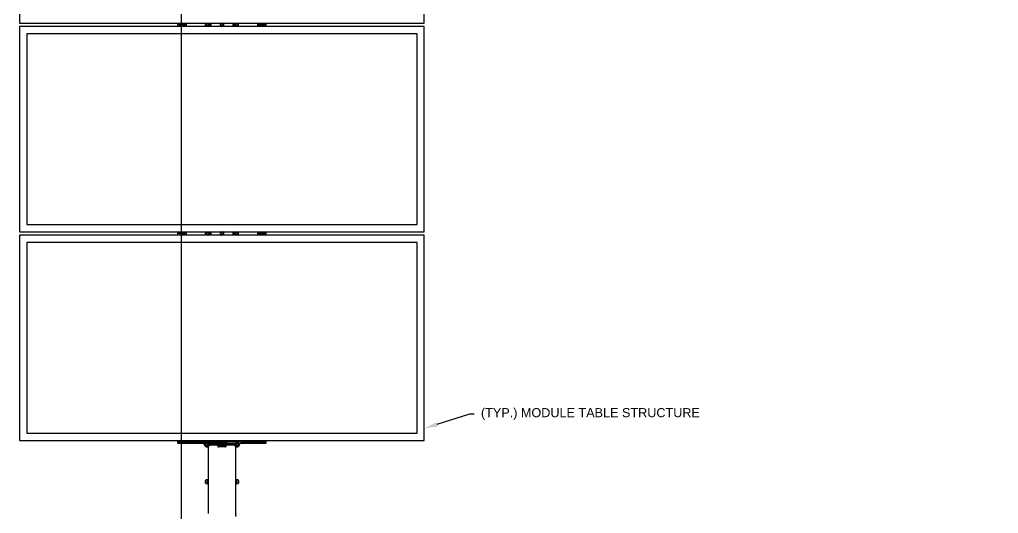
# Model space of a CAD drawing. Header units: feet. Extents: x -21 to 5170, y -254 to 1413.
# Drawn here: x 451.4 to 668, y 102.3 to 211.5 of the extents above; entities that cross this region are included whole.
import ezdxf
from ezdxf import colors
from ezdxf.entities.mleader import LeaderData, LeaderLine
from ezdxf.math import Vec2, Vec3

# ---------------------------------------------------------------- set-up
doc = ezdxf.new("R2010")
doc.units = ezdxf.units.FT
doc.header["$MEASUREMENT"] = 0
doc.layers.add('E-ARRY-TABL', color=9, linetype='Continuous')
doc.layers.add('G-ANNO-TEXT', color=1, linetype='Continuous')
doc.layers.add('G-NPLT', color=67, linetype='Continuous', plot=False)
doc.styles.add('NEI-A', font='arial.ttf')

msp = doc.modelspace()

# ---------------------------------------------------------------- linework, layer by layer
at = {"layer": 'E-ARRY-TABL'}
for p, q in [((451.43656, 256.09849), (451.43656, 210.6877)), ((540.97639, 210.6877), (540.97639, 256.09849)), ((451.43656, 210.6877), (540.97639, 210.6877)), ((486.47886, 210.60807), (487.06491, 210.6877)), ((492.66805, 210.67973), (492.67681, 210.6877)), ((493.04274, 210.6877), (493.17131, 210.61309)), ((493.18062, 210.6877), (493.20658, 210.67386)), ((499.07921, 210.68193), (499.08559, 210.6877)), ((505.34805, 210.6877), (505.93409, 210.60807)), ((540.97639, 209.95527), (451.43656, 209.95527)), ((451.43656, 209.95527), (451.43656, 164.54448)), ((453.03876, 208.35307), (453.03876, 166.14667)), ((539.37419, 208.35307), (453.03876, 208.35307)), ((487.06564, 209.95527), (486.47886, 210.03489)), ((493.33612, 209.96324), (493.32736, 209.95527)), ((499.23234, 209.95527), (499.20405, 209.97047)), ((499.36827, 209.95527), (499.23972, 210.03101)), ((499.74253, 209.96104), (499.73614, 209.95527)), ((505.93409, 210.03489), (505.34731, 209.95527)), ((539.37419, 166.14667), (539.37419, 208.35307)), ((540.97639, 164.54448), (540.97639, 209.95527)), ((453.03876, 166.14667), (539.37419, 166.14667)), ((451.43656, 164.54448), (540.97639, 164.54448)), ((451.43656, 163.81204), (451.43656, 118.40125)), ((540.97639, 163.81204), (451.43656, 163.81204)), ((486.47886, 164.46485), (487.06491, 164.54448)), ((487.06564, 163.81204), (486.47886, 163.89167)), ((492.66805, 164.5365), (492.67681, 164.54448)), ((493.04274, 164.54448), (493.17131, 164.46986)), ((493.18062, 164.54448), (493.20658, 164.53064)), ((493.33612, 163.82002), (493.32736, 163.81204)), ((499.07921, 164.5387), (499.08559, 164.54448)), ((499.23234, 163.81204), (499.20405, 163.82724)), ((499.37038, 163.8108), (499.23972, 163.88778)), ((499.74253, 163.81782), (499.73614, 163.81204)), ((505.93409, 163.89167), (505.34731, 163.81204)), ((505.34805, 164.54448), (505.93409, 164.46485)), ((540.97639, 118.40125), (540.97639, 163.81204)), ((453.03876, 162.20985), (453.03876, 120.00345)), ((539.37419, 162.20985), (453.03876, 162.20985)), ((539.37419, 120.00345), (539.37419, 162.20985)), ((453.03876, 120.00345), (539.37419, 120.00345)), ((451.43656, 118.40125), (540.97639, 118.40125)), ((486.47886, 117.78326), (486.47886, 118.40125)), ((486.47886, 118.19526), (493.86083, 118.19526)), ((486.47886, 118.1037), (495.29484, 118.1037)), ((486.47886, 117.82904), (492.03003, 117.82904)), ((492.03003, 117.78326), (486.47886, 117.78326)), ((486.90809, 117.82904), (486.90809, 118.1037)), ((487.19406, 118.1037), (487.19406, 117.82904)), ((487.56059, 117.82904), (487.56059, 118.1037)), ((487.70358, 118.1037), (487.70358, 117.78326)), ((489.93018, 118.40125), (495.6018, 118.10402)), ((492.03003, 117.82904), (492.03003, 117.78326)), ((492.3502, 117.52177), (492.30446, 117.51989)), ((493.16231, 118.40125), (493.16231, 118.23187)), ((493.16231, 117.06762), (493.16231, 102.27584)), ((493.30447, 117.27486), (493.34356, 117.25103)), ((493.32954, 117.84049), (495.16587, 117.84049)), ((493.32954, 117.6975), (493.32954, 117.84049)), ((493.32954, 117.31033), (493.32954, 117.38837)), ((493.32954, 117.31033), (493.36505, 117.28143)), ((493.46148, 117.74178), (493.46148, 117.41553)), ((493.55169, 117.42849), (498.86127, 117.42849)), ((498.83488, 117.38272), (493.57807, 117.38272)), ((493.59684, 117.70315), (498.81612, 117.70315)), ((495.16587, 117.84049), (495.29003, 117.82466)), ((495.16587, 117.84049), (495.16587, 117.7037)), ((497.12309, 117.82332), (495.28986, 117.82332)), ((495.29094, 117.24538), (495.29094, 117.1195)), ((497.12202, 117.24538), (495.29094, 117.24538)), ((495.29094, 117.1195), (497.12202, 117.1195)), ((495.41488, 117.70315), (495.41488, 117.42849)), ((496.98469, 116.98217), (495.42827, 116.98217)), ((495.60779, 118.1037), (496.80517, 118.1037)), ((496.81115, 118.10402), (502.48277, 118.40125)), ((496.99807, 117.70315), (496.99807, 117.42849)), ((505.93409, 118.1037), (497.11811, 118.1037)), ((497.12202, 117.1195), (497.12202, 117.24538)), ((497.12292, 117.82466), (497.24709, 117.84049)), ((497.24709, 117.84049), (499.08341, 117.84049)), ((497.24709, 117.7037), (497.24709, 117.84049)), ((498.55212, 118.19526), (505.93409, 118.19526)), ((498.95148, 117.41553), (498.95148, 117.74178)), ((499.08341, 117.31033), (499.04791, 117.28143)), ((499.10848, 117.27486), (499.0694, 117.25103)), ((499.08341, 117.84049), (499.08341, 117.6975)), ((499.08341, 117.38837), (499.08341, 117.31033)), ((499.20706, 117.35536), (499.20794, 117.39741)), ((499.2301, 117.34141), (499.20706, 117.35536)), ((499.21462, 117.71765), (499.21519, 117.74458)), ((499.21519, 117.74458), (499.25065, 117.76408)), ((499.25065, 118.23187), (499.25065, 118.40125)), ((499.25065, 102.27584), (499.25065, 117.06762)), ((499.54008, 117.15371), (499.50409, 117.1755)), ((499.5131, 117.90839), (499.55632, 117.93215)), ((499.5833, 117.17748), (499.54008, 117.15371)), ((499.55632, 117.93215), (499.5923, 117.91037)), ((499.88121, 117.34129), (499.84435, 117.32102)), ((499.86629, 117.74446), (499.88933, 117.73051)), ((499.88177, 117.36822), (499.88121, 117.34129)), ((499.88933, 117.73051), (499.88846, 117.68846)), ((500.06275, 117.52177), (500.10849, 117.51989)), ((500.38292, 117.82904), (505.93409, 117.82904)), ((500.38292, 117.82904), (500.38292, 117.78326)), ((505.93409, 117.78326), (500.38292, 117.78326)), ((504.70938, 118.1037), (504.70938, 117.78326)), ((504.85236, 118.1037), (504.85236, 117.82904)), ((505.2189, 117.82904), (505.2189, 118.1037)), ((505.50486, 118.1037), (505.50486, 117.82904)), ((505.93409, 118.40125), (505.93409, 117.78326)), ((492.61001, 109.49945), (492.49968, 109.49945)), ((492.49968, 109.49945), (492.49968, 109.06458)), ((492.49968, 109.06458), (492.61001, 109.06458)), ((492.61001, 109.66267), (492.61001, 108.90137)), ((492.97333, 109.68083), (492.62817, 109.68083)), ((492.62817, 109.68083), (492.62817, 108.8832)), ((492.62817, 108.8832), (492.97333, 108.8832)), ((493.14029, 109.74654), (492.97333, 109.68083)), ((492.97333, 109.68083), (492.97333, 108.8832)), ((492.97333, 108.8832), (493.14029, 108.81749)), ((493.14029, 109.74654), (493.14029, 108.81749)), ((499.43962, 109.68083), (499.27267, 109.74654)), ((499.27267, 108.81749), (499.27267, 109.74654)), ((499.27267, 108.81749), (499.43962, 108.8832)), ((499.78478, 109.68083), (499.43962, 109.68083)), ((499.43962, 108.8832), (499.43962, 109.68083)), ((499.43962, 108.8832), (499.78478, 108.8832)), ((499.78478, 108.8832), (499.78478, 109.68083)), ((499.80295, 108.90137), (499.80295, 109.66267)), ((499.91327, 109.49945), (499.80295, 109.49945)), ((499.80295, 109.06458), (499.91327, 109.06458)), ((499.91327, 109.06458), (499.91327, 109.49945))]:
    msp.add_line(p, q, dxfattribs=at)
for points in [[(486.90809, 117.82904), (486.90864, 117.82011), (486.91027, 117.81152), (486.91291, 117.80361), (486.91647, 117.79667), (486.9208, 117.79098), (486.92575, 117.78675), (486.93111, 117.78414), (486.93669, 117.78326)], [(487.19406, 117.82904), (487.19351, 117.82011), (487.19188, 117.81152), (487.18924, 117.80361), (487.18568, 117.79667), (487.18135, 117.79098), (487.17641, 117.78675), (487.17104, 117.78414), (487.16546, 117.78326)], [(487.56059, 117.82904), (487.56004, 117.82011), (487.55842, 117.81152), (487.55577, 117.80361), (487.55222, 117.79667), (487.54788, 117.79098), (487.54294, 117.78675), (487.53758, 117.78414), (487.532, 117.78326)], [(493.46148, 117.41553), (493.46397, 117.40596), (493.46758, 117.39684), (493.47214, 117.38859), (493.47743, 117.3816), (493.48322, 117.3762), (493.48922, 117.37263), (493.49515, 117.37108), (493.50075, 117.37161)], [(493.55169, 117.42849), (493.55219, 117.41956), (493.5537, 117.41097), (493.55613, 117.40306), (493.55941, 117.39612), (493.56341, 117.39043), (493.56798, 117.3862), (493.57293, 117.38359), (493.57807, 117.38272)], [(495.41488, 117.42849), (495.41539, 117.41956), (495.41689, 117.41097), (495.41933, 117.40306), (495.42261, 117.39612), (495.42661, 117.39043), (495.43117, 117.3862), (495.43612, 117.38359), (495.44127, 117.38272)], [(496.99807, 117.42849), (496.99757, 117.41956), (496.99606, 117.41097), (496.99363, 117.40306), (496.99034, 117.39612), (496.98635, 117.39043), (496.98178, 117.3862), (496.97683, 117.38359), (496.97169, 117.38272)], [(498.86127, 117.42849), (498.86076, 117.41956), (498.85926, 117.41097), (498.85682, 117.40306), (498.85354, 117.39612), (498.84954, 117.39043), (498.84498, 117.3862), (498.84003, 117.38359), (498.83488, 117.38272)], [(498.95148, 117.41553), (498.94898, 117.40596), (498.94537, 117.39684), (498.94081, 117.38859), (498.93552, 117.3816), (498.92974, 117.3762), (498.92374, 117.37263), (498.9178, 117.37108), (498.9122, 117.37161)], [(504.85236, 117.82904), (504.85291, 117.82011), (504.85454, 117.81152), (504.85718, 117.80361), (504.86074, 117.79667), (504.86507, 117.79098), (504.87001, 117.78675), (504.87538, 117.78414), (504.88096, 117.78326)], [(505.2189, 117.82904), (505.21944, 117.82011), (505.22107, 117.81152), (505.22371, 117.80361), (505.22727, 117.79667), (505.2316, 117.79098), (505.23655, 117.78675), (505.24191, 117.78414), (505.24749, 117.78326)], [(505.50486, 117.82904), (505.50431, 117.82011), (505.50268, 117.81152), (505.50004, 117.80361), (505.49649, 117.79667), (505.49215, 117.79098), (505.48721, 117.78675), (505.48184, 117.78414), (505.47627, 117.78326)]]:
    msp.add_lwpolyline(points, dxfattribs=at)
for centre, radius in [((493.00209, 210.32148), 0.33715), ((493.00209, 210.32148), 0.24051), ((493.00209, 210.32148), 0.22889), ((499.41087, 210.32148), 0.33715), ((499.41087, 210.32148), 0.24051), ((499.41087, 210.32148), 0.22889), ((493.00209, 164.17826), 0.33715), ((493.00209, 164.17826), 0.24051), ((493.00209, 164.17826), 0.22889), ((499.41087, 164.17826), 0.33715), ((499.41087, 164.17826), 0.24051), ((499.41087, 164.17826), 0.22889), ((492.86476, 117.54293), 0.48981), ((492.86476, 117.54293), 0.36622), ((492.86476, 117.54293), 0.22889), ((499.5482, 117.54293), 0.48981), ((499.5482, 117.54293), 0.36622), ((499.5482, 117.54293), 0.22889)]:
    msp.add_circle(centre, radius, dxfattribs=at)
for centre, radius, start, end in [((493.00209, 210.32148), 0.48981, 132.9975613, 228.3883683), ((493.00209, 210.32148), 0.40742, 115.9892336, 244.0107664), ((493.00209, 210.32148), 0.40742, 295.9892336, 59.8725613), ((493.00209, 210.32148), 0.48981, 312.9975613, 48.3883881), ((499.41087, 210.32148), 0.48981, 132.6184959, 228.3883683), ((499.41087, 210.32148), 0.40742, 115.9892336, 239.4934959), ((499.41087, 210.32148), 0.40742, 295.9892336, 64.0107664), ((499.41087, 210.32148), 0.48981, 312.6184959, 48.3883881), ((493.00209, 164.17826), 0.48981, 132.9975613, 228.3883683), ((493.00209, 164.17826), 0.40742, 115.9892336, 244.0107664), ((493.00209, 164.17826), 0.40742, 295.9892336, 59.8725613), ((493.00209, 164.17826), 0.48981, 312.9975613, 48.3883881), ((499.41087, 164.17826), 0.48981, 132.6184959, 228.3883683), ((499.41087, 164.17826), 0.40742, 115.9892336, 239.4934959), ((499.41087, 164.17826), 0.40742, 295.9892336, 64.0107664), ((499.41087, 164.17826), 0.48981, 312.6184959, 48.3883881), ((492.03003, 117.5086), 0.32044, 2.3552844, 90), ((492.03003, 117.5086), 0.27466, 2.3552844, 90), ((492.86476, 117.54293), 0.56077, 182.3552844, 328.6309862), ((492.86476, 117.54293), 0.51499, 182.3552844, 328.6309862), ((492.86476, 117.54293), 0.40742, 127.1519395, 176.1897251), ((492.86476, 117.54293), 0.40742, 187.6164292, 234.814168), ((492.86476, 117.54293), 0.40742, 65.3568824, 115.655907), ((492.86476, 117.54293), 0.40742, 245.7900849, 295.2743727), ((492.86476, 117.54293), 0.40742, 7.7350284, 54.7859231), ((492.86476, 117.54293), 0.40742, 306.7516669, 357.1400168), ((493.57807, 117.10805), 0.32044, 140.8584072, 148.6309862), ((493.57807, 117.10805), 0.27466, 140.8584072, 148.6309862), ((493.55169, 117.10805), 0.32044, 90, 106.3508721), ((493.57807, 117.10805), 0.27466, 90, 106.3508721), ((495.15361, 117.84049), 0.13733, 270, 352.8192442), ((495.15361, 117.24538), 0.13733, 0, 90), ((495.60779, 117.78326), 0.32044, 90, 172.8192442), ((495.42827, 117.1195), 0.13733, 180, 270), ((496.80517, 117.78326), 0.32044, 7.1807558, 90), ((496.98469, 117.1195), 0.13733, 270, 0), ((497.25935, 117.24538), 0.13733, 90, 180), ((497.25935, 117.84049), 0.13733, 187.1807558, 270), ((498.83488, 117.10805), 0.27466, 73.6491279, 90), ((498.86127, 117.10805), 0.32044, 73.6491279, 90), ((498.83488, 117.10805), 0.27466, 31.3690138, 39.1415928), ((499.5482, 117.54293), 0.56077, 211.3690138, 357.6447156), ((498.83488, 117.10805), 0.32044, 31.3690138, 39.1415928), ((499.5482, 117.54293), 0.51499, 211.3690138, 357.6447156), ((499.5482, 117.54293), 0.40742, 125.7599509, 175.7674923), ((499.5482, 117.54293), 0.40742, 187.2707127, 236.5342183), ((499.5482, 117.54293), 0.40742, 67.9109617, 114.9737153), ((499.5482, 117.54293), 0.40742, 247.037025, 295.183735), ((499.5482, 117.54293), 0.40742, 6.8590646, 57.2284647), ((499.5482, 117.54293), 0.40742, 306.8738017, 355.3985356), ((500.38292, 117.5086), 0.32044, 90, 177.6447156), ((500.38292, 117.5086), 0.27466, 90, 177.6447156), ((492.62817, 109.66267), 0.01817, 90, 180), ((492.62817, 108.90137), 0.01817, 180, 270), ((493.14619, 109.73154), 0.01612, 0, 111.4825928), ((493.14619, 108.83249), 0.01612, 248.5174072, 0), ((499.26677, 109.73154), 0.01612, 68.5174072, 180), ((499.26677, 108.83249), 0.01612, 180, 291.4825928), ((499.78478, 109.66267), 0.01817, 360, 90), ((499.78478, 108.90137), 0.01817, 270, 360)]:
    msp.add_arc(centre, radius, start, end, dxfattribs=at)
for centre, start_param, end_param in [((493.59684, 117.84049), 3.943604022, 4.71238898), ((498.81612, 117.84049), 4.71238898, 5.481173938)]:
    msp.add_ellipse(centre, major_axis=(0.19469, 0), ratio=0.705389765, start_param=start_param, end_param=end_param, dxfattribs=at)
for points, knots in [([(486.47886, 210.6877), (486.47886, 210.67923), (486.47886, 210.63755), (486.47886, 210.62114), (486.47886, 210.60807)], [0, 0, 0, 0, 0.203251759, 1, 1, 1, 1]), ([(486.47886, 210.60807), (486.47886, 210.59314), (486.47886, 210.56497), (486.47886, 210.53299), (486.47886, 210.50676), (486.47886, 210.46331), (486.47886, 210.4244), (486.47886, 210.40206), (486.47886, 210.39972)], [0, 0, 0, 0, 0.336781761, 0.635414469, 0.762435252, 0.874639399, 0.986817621, 1, 1, 1, 1]), ([(488.31681, 210.49702), (488.01073, 210.47664), (487.39861, 210.4359), (486.78543, 210.41177), (486.47886, 210.39972)], [0, 0, 0, 0, 0.500050032, 1, 1, 1, 1]), ([(486.47886, 210.29168), (486.47886, 210.29491), (486.47886, 210.29946), (486.47886, 210.30668), (486.47886, 210.31115), (486.47886, 210.31477), (486.47886, 210.31622), (486.47886, 210.31912), (486.47886, 210.32388), (486.47886, 210.33053), (486.47886, 210.3391), (486.47886, 210.35267), (486.47886, 210.37319), (486.47886, 210.39001), (486.47886, 210.39972)], [0, 0, 0, 0, 0.088792677, 0.125266565, 0.198196576, 0.211434953, 0.224673296, 0.237911626, 0.290864967, 0.355531486, 0.42020743, 0.526263413, 0.726625991, 1, 1, 1, 1]), ([(488.31659, 210.24305), (488.01043, 210.25378), (487.39814, 210.27525), (486.78527, 210.28621), (486.47886, 210.29168)], [0, 0, 0, 0, 0.500036901, 1, 1, 1, 1]), ([(486.47886, 210.03489), (486.47886, 210.03994), (486.47886, 210.06945), (486.47886, 210.09594), (486.47886, 210.14164), (486.47886, 210.18356), (486.47886, 210.23478), (486.47886, 210.27255), (486.47886, 210.29168)], [0, 0, 0, 0, 0.104408076, 0.610092505, 0.713229006, 0.816381409, 0.906958044, 1, 1, 1, 1]), ([(488.31659, 210.24305), (488.3167, 210.21451), (488.31693, 210.15311), (488.31664, 210.06726), (488.31589, 209.9968), (488.31504, 209.96769), (488.31468, 209.95527)], [0, 0, 0, 0, 0.237682332, 0.511297981, 0.791460281, 1, 1, 1, 1]), ([(488.31469, 210.6877), (488.31504, 210.6752), (488.31584, 210.64691), (488.31661, 210.58166), (488.31674, 210.52511), (488.31681, 210.49702)], [0, 0, 0, 0, 0.284877006, 0.644722971, 1, 1, 1, 1]), ([(488.31681, 210.49702), (488.31673, 210.45771), (488.31664, 210.41071), (488.31635, 210.35532), (488.3163, 210.33041), (488.31629, 210.30935), (488.31636, 210.29407), (488.31636, 210.28311), (488.31645, 210.26709), (488.31654, 210.25213), (488.31659, 210.24305)], [0, 0, 0, 0, 0.473900563, 0.566584192, 0.646097342, 0.765289978, 0.812851893, 0.824688911, 0.893504587, 1, 1, 1, 1]), ([(492.66451, 210.12758), (492.66458, 210.15919), (492.66472, 210.223), (492.66487, 210.28896), (492.66494, 210.32223)], [0, 0, 0, 0, 0.495457963, 1, 1, 1, 1]), ([(492.83286, 210.02988), (492.78871, 210.05551), (492.7317, 210.08859), (492.67687, 210.12041), (492.66451, 210.12758)], [0, 0, 0, 0, 0.774619327, 1, 1, 1, 1]), ([(492.66494, 210.32223), (492.66495, 210.32685), (492.6651, 210.39258), (492.66524, 210.45699), (492.66537, 210.51689)], [0, 0, 0, 0, 0.070220322, 1, 1, 1, 1]), ([(492.66537, 210.51689), (492.69278, 210.53263), (492.74811, 210.56441), (492.80531, 210.59726), (492.83416, 210.61384)], [0, 0, 0, 0, 0.495457963, 1, 1, 1, 1]), ([(492.83416, 210.61384), (492.83817, 210.61614), (492.88158, 210.64107), (492.92413, 210.66551), (492.96276, 210.6877)], [0, 0, 0, 0, 0.09219659, 1, 1, 1, 1]), ([(493.3388, 210.12608), (493.31139, 210.11034), (493.25606, 210.07856), (493.19887, 210.04571), (493.17001, 210.02913)], [0, 0, 0, 0, 0.495457963, 1, 1, 1, 1]), ([(493.17131, 210.61309), (493.18516, 210.60505), (493.24214, 210.57198), (493.29765, 210.53977), (493.33967, 210.51539)], [0, 0, 0, 0, 0.243165711, 1, 1, 1, 1]), ([(493.33923, 210.32073), (493.33922, 210.31612), (493.33908, 210.25039), (493.33893, 210.18597), (493.3388, 210.12608)], [0, 0, 0, 0, 0.070220322, 1, 1, 1, 1]), ([(493.33967, 210.51539), (493.3396, 210.48377), (493.33945, 210.41997), (493.33931, 210.35401), (493.33923, 210.32073)], [0, 0, 0, 0, 0.495457963, 1, 1, 1, 1]), ([(493.56953, 210.6877), (493.56975, 210.65915), (493.5716, 210.41502), (493.57027, 210.17086), (493.5691, 209.95527)], [0, 0, 0, 0, 0.116959652, 1, 1, 1, 1]), ([(493.7978, 209.95527), (493.79862, 210.17133), (493.79954, 210.41548), (493.79807, 210.65962), (493.7979, 210.6877)], [0, 0, 0, 0, 0.88496735, 1, 1, 1, 1]), ([(496.13535, 210.6877), (496.11578, 210.68546), (496.05271, 210.67823), (495.95766, 210.62285), (495.86635, 210.52949), (495.81334, 210.40955), (495.80502, 210.28023), (495.84196, 210.15574), (495.91979, 210.05151), (496.01958, 209.979), (496.09556, 209.96244), (496.12849, 209.95527)], [0, 0, 0, 0, 0.055467135, 0.178740105, 0.301068238, 0.422074784, 0.541486052, 0.660550552, 0.781493861, 0.905315943, 1, 1, 1, 1]), ([(496.4382, 210.37372), (496.44155, 210.34726), (496.44724, 210.30245), (496.42984, 210.23213), (496.3944, 210.16881), (496.33358, 210.11555), (496.25877, 210.08517), (496.17772, 210.08111), (496.09973, 210.10419), (496.03404, 210.15163), (495.98781, 210.21778), (495.96582, 210.29561), (495.97073, 210.3766), (495.99184, 210.42667), (496.02041, 210.47152), (496.05667, 210.51159), (496.12746, 210.55023), (496.20735, 210.56355), (496.28758, 210.54965), (496.35801, 210.50992), (496.41306, 210.44975), (496.42984, 210.39901), (496.4382, 210.37372)], [0, 0, 0, 0, 0.05318276, 0.090051856, 0.143930989, 0.197508132, 0.250693831, 0.303997406, 0.357752004, 0.411588514, 0.465007081, 0.518157859, 0.571608056, 0.625348022, 0.625461196, 0.679189914, 0.732471661, 0.785668797, 0.839276455, 0.893156273, 0.946740624, 1, 1, 1, 1]), ([(496.60016, 210.27876), (496.60085, 210.32116), (496.60224, 210.40626), (496.54818, 210.52614), (496.45881, 210.62044), (496.36256, 210.67747), (496.29774, 210.68521), (496.27686, 210.6877)], [0, 0, 0, 0, 0.218328363, 0.43818827, 0.662256444, 0.89122321, 1, 1, 1, 1]), ([(496.29863, 209.95527), (496.33846, 209.96766), (496.42004, 209.99304), (496.51859, 210.07855), (496.58087, 210.17881), (496.59461, 210.24998), (496.60016, 210.27876)], [0, 0, 0, 0, 0.263744587, 0.540159175, 0.814036973, 1, 1, 1, 1]), ([(498.61501, 210.6877), (498.61433, 210.46839), (498.61358, 210.22424), (498.61485, 209.9801), (498.61498, 209.95527)], [0, 0, 0, 0, 0.898277382, 1, 1, 1, 1]), ([(498.84341, 209.95527), (498.84321, 209.9806), (498.84133, 210.22473), (498.84267, 210.46888), (498.84387, 210.6877)], [0, 0, 0, 0, 0.10376783, 1, 1, 1, 1]), ([(499.07201, 210.12982), (499.07229, 210.16143), (499.07286, 210.22523), (499.07344, 210.29119), (499.07373, 210.32446)], [0, 0, 0, 0, 0.495457963, 1, 1, 1, 1]), ([(499.23972, 210.03101), (499.22592, 210.03914), (499.16917, 210.07258), (499.11387, 210.10516), (499.07201, 210.12982)], [0, 0, 0, 0, 0.243165711, 1, 1, 1, 1]), ([(499.07373, 210.32446), (499.07377, 210.32908), (499.07435, 210.39481), (499.07492, 210.45922), (499.07545, 210.51911)], [0, 0, 0, 0, 0.070220322, 1, 1, 1, 1]), ([(499.07545, 210.51911), (499.10297, 210.53467), (499.15851, 210.56608), (499.21592, 210.59856), (499.24488, 210.61494)], [0, 0, 0, 0, 0.495457963, 1, 1, 1, 1]), ([(499.24488, 210.61494), (499.2489, 210.61721), (499.29233, 210.64178), (499.33489, 210.66585), (499.37352, 210.6877)], [0, 0, 0, 0, 0.092516545, 1, 1, 1, 1]), ([(499.45347, 210.6877), (499.48237, 210.67067), (499.52473, 210.64571), (499.56821, 210.6201), (499.58202, 210.61196)], [0, 0, 0, 0, 0.682346465, 1, 1, 1, 1]), ([(499.74628, 210.12386), (499.71877, 210.10829), (499.66323, 210.07688), (499.60582, 210.04441), (499.57685, 210.02803)], [0, 0, 0, 0, 0.495457963, 1, 1, 1, 1]), ([(499.58202, 210.61196), (499.626, 210.58604), (499.68279, 210.55259), (499.73741, 210.5204), (499.74972, 210.51315)], [0, 0, 0, 0, 0.774619327, 1, 1, 1, 1]), ([(499.748, 210.3185), (499.74796, 210.31389), (499.74738, 210.24816), (499.74681, 210.18375), (499.74628, 210.12386)], [0, 0, 0, 0, 0.070220322, 1, 1, 1, 1]), ([(499.74972, 210.51315), (499.74944, 210.48154), (499.74888, 210.41773), (499.7483, 210.35178), (499.748, 210.3185)], [0, 0, 0, 0, 0.495457963, 1, 1, 1, 1]), ([(504.09636, 210.24305), (504.09624, 210.21002), (504.09599, 210.13889), (504.09649, 210.04443), (504.09733, 209.9804), (504.09814, 209.96029), (504.09834, 209.95527)], [0, 0, 0, 0, 0.272878633, 0.587618909, 0.897093641, 1, 1, 1, 1]), ([(504.09835, 210.6877), (504.09815, 210.68267), (504.09735, 210.66252), (504.09645, 210.59926), (504.09625, 210.53129), (504.09614, 210.49702)], [0, 0, 0, 0, 0.141530855, 0.567144679, 1, 1, 1, 1]), ([(504.09614, 210.49702), (504.09622, 210.45771), (504.09632, 210.41071), (504.0966, 210.35532), (504.09665, 210.33041), (504.09666, 210.30935), (504.0966, 210.29407), (504.09659, 210.28311), (504.09651, 210.26709), (504.09642, 210.25213), (504.09636, 210.24305)], [0, 0, 0, 0, 0.473900563, 0.566584192, 0.646097342, 0.765289978, 0.812851893, 0.824688911, 0.893504587, 1, 1, 1, 1]), ([(504.09614, 210.49702), (504.40223, 210.47664), (505.01434, 210.4359), (505.62753, 210.41177), (505.93409, 210.39972)], [0, 0, 0, 0, 0.500050032, 1, 1, 1, 1]), ([(504.09636, 210.24305), (504.40253, 210.25378), (505.01481, 210.27525), (505.62768, 210.28621), (505.93409, 210.29168)], [0, 0, 0, 0, 0.500036901, 1, 1, 1, 1]), ([(505.93409, 210.60807), (505.93409, 210.62179), (505.93409, 210.63834), (505.93409, 210.6805), (505.93409, 210.6877)], [0, 0, 0, 0, 0.829245832, 1, 1, 1, 1]), ([(505.93409, 210.60807), (505.93409, 210.593), (505.93409, 210.56319), (505.93409, 210.5342), (505.93409, 210.4996), (505.93409, 210.45356), (505.93409, 210.41691), (505.93409, 210.39972)], [0, 0, 0, 0, 0.332265312, 0.657491515, 0.788304514, 0.900705037, 1, 1, 1, 1]), ([(505.93409, 210.39972), (505.93409, 210.3864), (505.93409, 210.36793), (505.93409, 210.3476), (505.93409, 210.3396), (505.93409, 210.33163), (505.93409, 210.32431), (505.93409, 210.31766), (505.93409, 210.316), (505.93409, 210.31367), (505.93409, 210.31068), (505.93409, 210.30537), (505.93409, 210.29903), (505.93409, 210.29403), (505.93409, 210.29168)], [0, 0, 0, 0, 0.378460386, 0.525059812, 0.561520365, 0.597982148, 0.743875857, 0.762193155, 0.780422606, 0.789537342, 0.825996993, 0.862456604, 0.935401836, 1, 1, 1, 1]), ([(505.93409, 210.29168), (505.93409, 210.27298), (505.93409, 210.23306), (505.93409, 210.18012), (505.93409, 210.13666), (505.93409, 210.10971), (505.93409, 210.07798), (505.93409, 210.04965), (505.93409, 210.03489)], [0, 0, 0, 0, 0.090987099, 0.194222261, 0.297480686, 0.412851507, 0.694273649, 1, 1, 1, 1]), ([(486.47886, 210.03489), (486.47886, 210.02117), (486.47886, 210.00463), (486.47886, 209.96247), (486.47886, 209.95527)], [0, 0, 0, 0, 0.829245833, 1, 1, 1, 1]), ([(492.96144, 209.95527), (492.93258, 209.97202), (492.89021, 209.9966), (492.84673, 210.02184), (492.83286, 210.02988)], [0, 0, 0, 0, 0.681174188, 1, 1, 1, 1]), ([(493.17001, 210.02913), (493.16601, 210.02683), (493.12259, 210.00189), (493.08004, 209.97745), (493.04142, 209.95527)], [0, 0, 0, 0, 0.09219659, 1, 1, 1, 1]), ([(499.57685, 210.02803), (499.57284, 210.02575), (499.5294, 210.00119), (499.48684, 209.97711), (499.44822, 209.95527)], [0, 0, 0, 0, 0.092516545, 1, 1, 1, 1]), ([(505.93409, 209.95527), (505.93409, 209.96374), (505.93409, 210.00542), (505.93409, 210.02182), (505.93409, 210.03489)], [0, 0, 0, 0, 0.203251759, 1, 1, 1, 1]), ([(486.47886, 164.54448), (486.47886, 164.53601), (486.47886, 164.49433), (486.47886, 164.47792), (486.47886, 164.46485)], [0, 0, 0, 0, 0.203251759, 1, 1, 1, 1]), ([(486.47886, 164.46485), (486.47886, 164.44992), (486.47886, 164.42175), (486.47886, 164.38977), (486.47886, 164.36353), (486.47886, 164.32008), (486.47886, 164.28117), (486.47886, 164.25884), (486.47886, 164.25649)], [0, 0, 0, 0, 0.336781761, 0.635414469, 0.762435252, 0.874639399, 0.986817621, 1, 1, 1, 1]), ([(488.31681, 164.35379), (488.01073, 164.33342), (487.39861, 164.29267), (486.78543, 164.26855), (486.47886, 164.25649)], [0, 0, 0, 0, 0.500050032, 1, 1, 1, 1]), ([(486.47886, 164.14846), (486.47886, 164.15169), (486.47886, 164.15624), (486.47886, 164.16346), (486.47886, 164.16793), (486.47886, 164.17155), (486.47886, 164.173), (486.47886, 164.17589), (486.47886, 164.18066), (486.47886, 164.18731), (486.47886, 164.19588), (486.47886, 164.20945), (486.47886, 164.22997), (486.47886, 164.24679), (486.47886, 164.25649)], [0, 0, 0, 0, 0.088792677, 0.125266565, 0.198196576, 0.211434953, 0.224673296, 0.237911626, 0.290864967, 0.355531486, 0.42020743, 0.526263413, 0.726625991, 1, 1, 1, 1]), ([(488.31659, 164.09982), (488.01043, 164.11056), (487.39814, 164.13203), (486.78527, 164.14298), (486.47886, 164.14846)], [0, 0, 0, 0, 0.500036901, 1, 1, 1, 1]), ([(486.47886, 163.89167), (486.47886, 163.89672), (486.47886, 163.92622), (486.47886, 163.95272), (486.47886, 163.99841), (486.47886, 164.04034), (486.47886, 164.09156), (486.47886, 164.12932), (486.47886, 164.14846)], [0, 0, 0, 0, 0.104408076, 0.610092505, 0.713229006, 0.816381409, 0.906958044, 1, 1, 1, 1]), ([(486.47886, 163.89167), (486.47886, 163.87795), (486.47886, 163.86141), (486.47886, 163.81924), (486.47886, 163.81204)], [0, 0, 0, 0, 0.829245833, 1, 1, 1, 1]), ([(488.31659, 164.09982), (488.3167, 164.07128), (488.31693, 164.00988), (488.31664, 163.92403), (488.31589, 163.85358), (488.31504, 163.82447), (488.31468, 163.81204)], [0, 0, 0, 0, 0.237682332, 0.511297981, 0.791460281, 1, 1, 1, 1]), ([(488.31469, 164.54448), (488.31504, 164.53198), (488.31584, 164.50369), (488.31661, 164.43844), (488.31674, 164.38189), (488.31681, 164.35379)], [0, 0, 0, 0, 0.284877006, 0.644722971, 1, 1, 1, 1]), ([(488.31681, 164.35379), (488.31673, 164.31448), (488.31664, 164.26748), (488.31635, 164.2121), (488.3163, 164.18719), (488.31629, 164.16612), (488.31636, 164.15085), (488.31636, 164.13988), (488.31645, 164.12387), (488.31654, 164.10891), (488.31659, 164.09982)], [0, 0, 0, 0, 0.473900563, 0.566584192, 0.646097342, 0.765289978, 0.812851893, 0.824688911, 0.893504587, 1, 1, 1, 1]), ([(492.66451, 163.98436), (492.66458, 164.01597), (492.66472, 164.07978), (492.66487, 164.14573), (492.66494, 164.17901)], [0, 0, 0, 0, 0.495457963, 1, 1, 1, 1]), ([(492.83286, 163.88666), (492.78871, 163.91228), (492.7317, 163.94536), (492.67687, 163.97719), (492.66451, 163.98436)], [0, 0, 0, 0, 0.774619327, 1, 1, 1, 1]), ([(492.66494, 164.17901), (492.66495, 164.18363), (492.6651, 164.24936), (492.66524, 164.31377), (492.66537, 164.37366)], [0, 0, 0, 0, 0.070220322, 1, 1, 1, 1]), ([(492.66537, 164.37366), (492.69278, 164.38941), (492.74811, 164.42119), (492.80531, 164.45404), (492.83416, 164.47061)], [0, 0, 0, 0, 0.495457963, 1, 1, 1, 1]), ([(492.96144, 163.81204), (492.93258, 163.82879), (492.89021, 163.85338), (492.84673, 163.87861), (492.83286, 163.88666)], [0, 0, 0, 0, 0.681174188, 1, 1, 1, 1]), ([(492.83416, 164.47061), (492.83817, 164.47291), (492.88158, 164.49785), (492.92413, 164.52229), (492.96276, 164.54448)], [0, 0, 0, 0, 0.09219659, 1, 1, 1, 1]), ([(493.17001, 163.88591), (493.16601, 163.88361), (493.12259, 163.85867), (493.08004, 163.83423), (493.04142, 163.81204)], [0, 0, 0, 0, 0.09219659, 1, 1, 1, 1]), ([(493.3388, 163.98286), (493.31139, 163.96711), (493.25606, 163.93533), (493.19887, 163.90248), (493.17001, 163.88591)], [0, 0, 0, 0, 0.495457963, 1, 1, 1, 1]), ([(493.17131, 164.46986), (493.18516, 164.46182), (493.24214, 164.42876), (493.29765, 164.39654), (493.33967, 164.37216)], [0, 0, 0, 0, 0.243165711, 1, 1, 1, 1]), ([(493.33923, 164.17751), (493.33922, 164.17289), (493.33908, 164.10716), (493.33893, 164.04275), (493.3388, 163.98286)], [0, 0, 0, 0, 0.070220322, 1, 1, 1, 1]), ([(493.33967, 164.37216), (493.3396, 164.34055), (493.33945, 164.27675), (493.33931, 164.21079), (493.33923, 164.17751)], [0, 0, 0, 0, 0.495457963, 1, 1, 1, 1]), ([(493.56953, 164.54448), (493.56975, 164.51592), (493.5716, 164.27179), (493.57027, 164.02764), (493.5691, 163.81204)], [0, 0, 0, 0, 0.116959652, 1, 1, 1, 1]), ([(493.7978, 163.81204), (493.79862, 164.02811), (493.79954, 164.27226), (493.79807, 164.51639), (493.7979, 164.54448)], [0, 0, 0, 0, 0.88496735, 1, 1, 1, 1]), ([(496.13535, 164.54448), (496.11578, 164.54223), (496.05271, 164.53501), (495.95766, 164.47963), (495.86635, 164.38627), (495.81334, 164.26633), (495.80502, 164.13701), (495.84196, 164.01252), (495.91979, 163.90829), (496.01958, 163.83578), (496.09556, 163.81922), (496.12849, 163.81204)], [0, 0, 0, 0, 0.055467135, 0.178740105, 0.301068238, 0.422074784, 0.541486052, 0.660550552, 0.781493861, 0.905315943, 1, 1, 1, 1]), ([(496.4382, 164.23049), (496.44155, 164.20403), (496.44724, 164.15923), (496.42984, 164.08891), (496.3944, 164.02558), (496.33358, 163.97233), (496.25877, 163.94194), (496.17772, 163.93789), (496.09973, 163.96097), (496.03404, 164.00841), (495.98781, 164.07456), (495.96582, 164.15239), (495.97073, 164.23338), (495.99184, 164.28344), (496.02041, 164.32829), (496.05667, 164.36837), (496.12746, 164.407), (496.20735, 164.42033), (496.28758, 164.40642), (496.35801, 164.36669), (496.41306, 164.30653), (496.42984, 164.25579), (496.4382, 164.23049)], [0, 0, 0, 0, 0.05318276, 0.090051856, 0.143930989, 0.197508132, 0.250693831, 0.303997406, 0.357752004, 0.411588514, 0.465007081, 0.518157859, 0.571608056, 0.625348022, 0.625461196, 0.679189914, 0.732471661, 0.785668797, 0.839276455, 0.893156273, 0.946740624, 1, 1, 1, 1]), ([(496.60016, 164.13554), (496.60085, 164.17794), (496.60224, 164.26304), (496.54818, 164.38292), (496.45881, 164.47722), (496.36256, 164.53425), (496.29774, 164.54199), (496.27686, 164.54448)], [0, 0, 0, 0, 0.218328363, 0.43818827, 0.662256444, 0.89122321, 1, 1, 1, 1]), ([(496.29863, 163.81204), (496.33846, 163.82444), (496.42004, 163.84981), (496.51859, 163.93532), (496.58087, 164.03559), (496.59461, 164.10676), (496.60016, 164.13554)], [0, 0, 0, 0, 0.263744587, 0.540159175, 0.814036973, 1, 1, 1, 1]), ([(498.61501, 164.54448), (498.61433, 164.32516), (498.61358, 164.08101), (498.61485, 163.83688), (498.61498, 163.81204)], [0, 0, 0, 0, 0.898277382, 1, 1, 1, 1]), ([(498.84341, 163.81204), (498.84321, 163.83738), (498.84133, 164.08151), (498.84267, 164.32566), (498.84387, 164.54448)], [0, 0, 0, 0, 0.10376783, 1, 1, 1, 1]), ([(499.07201, 163.9866), (499.07229, 164.01821), (499.07286, 164.08201), (499.07344, 164.14796), (499.07373, 164.18124)], [0, 0, 0, 0, 0.495457963, 1, 1, 1, 1]), ([(499.23972, 163.88778), (499.22592, 163.89591), (499.16917, 163.92935), (499.11387, 163.96194), (499.07201, 163.9866)], [0, 0, 0, 0, 0.243165711, 1, 1, 1, 1]), ([(499.07373, 164.18124), (499.07377, 164.18586), (499.07435, 164.25159), (499.07492, 164.316), (499.07545, 164.37589)], [0, 0, 0, 0, 0.070220322, 1, 1, 1, 1]), ([(499.07545, 164.37589), (499.10297, 164.39145), (499.15851, 164.42286), (499.21592, 164.45533), (499.24488, 164.47172)], [0, 0, 0, 0, 0.495457963, 1, 1, 1, 1]), ([(499.24488, 164.47172), (499.2489, 164.47399), (499.29233, 164.49856), (499.33489, 164.52263), (499.37352, 164.54448)], [0, 0, 0, 0, 0.092516545, 1, 1, 1, 1]), ([(499.57685, 163.8848), (499.57284, 163.88253), (499.5294, 163.85796), (499.48684, 163.83389), (499.44822, 163.81204)], [0, 0, 0, 0, 0.092516545, 1, 1, 1, 1]), ([(499.45347, 164.54448), (499.48237, 164.52745), (499.52473, 164.50249), (499.56821, 164.47687), (499.58202, 164.46874)], [0, 0, 0, 0, 0.682346465, 1, 1, 1, 1]), ([(499.74628, 163.98064), (499.71877, 163.96507), (499.66323, 163.93366), (499.60582, 163.90119), (499.57685, 163.8848)], [0, 0, 0, 0, 0.495457963, 1, 1, 1, 1]), ([(499.58202, 164.46874), (499.626, 164.44282), (499.68279, 164.40936), (499.73741, 164.37718), (499.74972, 164.36992)], [0, 0, 0, 0, 0.774619327, 1, 1, 1, 1]), ([(499.748, 164.17528), (499.74796, 164.17066), (499.74738, 164.10494), (499.74681, 164.04052), (499.74628, 163.98064)], [0, 0, 0, 0, 0.070220322, 1, 1, 1, 1]), ([(499.74972, 164.36992), (499.74944, 164.33831), (499.74888, 164.27451), (499.7483, 164.20856), (499.748, 164.17528)], [0, 0, 0, 0, 0.495457963, 1, 1, 1, 1]), ([(504.09636, 164.09982), (504.09624, 164.06679), (504.09599, 163.99566), (504.09649, 163.9012), (504.09733, 163.83718), (504.09814, 163.81706), (504.09834, 163.81204)], [0, 0, 0, 0, 0.272878633, 0.587618909, 0.897093641, 1, 1, 1, 1]), ([(504.09835, 164.54448), (504.09815, 164.53945), (504.09735, 164.51929), (504.09645, 164.45604), (504.09625, 164.38807), (504.09614, 164.35379)], [0, 0, 0, 0, 0.141530855, 0.567144679, 1, 1, 1, 1]), ([(504.09614, 164.35379), (504.09622, 164.31448), (504.09632, 164.26748), (504.0966, 164.2121), (504.09665, 164.18719), (504.09666, 164.16612), (504.0966, 164.15085), (504.09659, 164.13988), (504.09651, 164.12387), (504.09642, 164.10891), (504.09636, 164.09982)], [0, 0, 0, 0, 0.473900563, 0.566584192, 0.646097342, 0.765289978, 0.812851893, 0.824688911, 0.893504587, 1, 1, 1, 1]), ([(504.09614, 164.35379), (504.40223, 164.33342), (505.01434, 164.29267), (505.62753, 164.26855), (505.93409, 164.25649)], [0, 0, 0, 0, 0.500050032, 1, 1, 1, 1]), ([(504.09636, 164.09982), (504.40253, 164.11056), (505.01481, 164.13203), (505.62768, 164.14298), (505.93409, 164.14846)], [0, 0, 0, 0, 0.500036901, 1, 1, 1, 1]), ([(505.93409, 164.46485), (505.93409, 164.47857), (505.93409, 164.49511), (505.93409, 164.53728), (505.93409, 164.54448)], [0, 0, 0, 0, 0.829245832, 1, 1, 1, 1]), ([(505.93409, 164.46485), (505.93409, 164.44978), (505.93409, 164.41996), (505.93409, 164.39097), (505.93409, 164.35638), (505.93409, 164.31034), (505.93409, 164.27368), (505.93409, 164.25649)], [0, 0, 0, 0, 0.332265312, 0.657491515, 0.788304514, 0.900705037, 1, 1, 1, 1]), ([(505.93409, 164.25649), (505.93409, 164.24318), (505.93409, 164.2247), (505.93409, 164.20437), (505.93409, 164.19638), (505.93409, 164.1884), (505.93409, 164.18109), (505.93409, 164.17444), (505.93409, 164.17278), (505.93409, 164.17045), (505.93409, 164.16746), (505.93409, 164.16215), (505.93409, 164.1558), (505.93409, 164.15081), (505.93409, 164.14846)], [0, 0, 0, 0, 0.378460386, 0.525059812, 0.561520365, 0.597982148, 0.743875857, 0.762193155, 0.780422606, 0.789537342, 0.825996993, 0.862456604, 0.935401836, 1, 1, 1, 1]), ([(505.93409, 164.14846), (505.93409, 164.12976), (505.93409, 164.08984), (505.93409, 164.03689), (505.93409, 163.99344), (505.93409, 163.96649), (505.93409, 163.93475), (505.93409, 163.90642), (505.93409, 163.89167)], [0, 0, 0, 0, 0.090987099, 0.194222261, 0.297480686, 0.412851507, 0.694273649, 1, 1, 1, 1]), ([(505.93409, 163.81204), (505.93409, 163.82052), (505.93409, 163.86219), (505.93409, 163.8786), (505.93409, 163.89167)], [0, 0, 0, 0, 0.203251759, 1, 1, 1, 1]), ([(492.44199, 117.53367), (492.4585, 117.56377), (492.49183, 117.62454), (492.52628, 117.68735), (492.54367, 117.71905)], [0, 0, 0, 0, 0.495457963, 1, 1, 1, 1]), ([(492.55169, 117.35292), (492.54909, 117.3572), (492.5294, 117.38965), (492.49227, 117.45082), (492.45885, 117.50588), (492.44199, 117.53367)], [0, 0, 0, 0, 0.070085768, 0.530782234, 1, 1, 1, 1]), ([(492.54367, 117.71905), (492.54608, 117.72344), (492.56433, 117.75672), (492.59874, 117.81946), (492.62972, 117.87593), (492.64535, 117.90443)], [0, 0, 0, 0, 0.070085768, 0.530782234, 1, 1, 1, 1]), ([(492.6614, 117.17217), (492.64358, 117.20153), (492.60762, 117.26077), (492.57045, 117.32202), (492.55169, 117.35292)], [0, 0, 0, 0, 0.495457963, 1, 1, 1, 1]), ([(492.85673, 117.90906), (492.83751, 117.90864), (492.76596, 117.90707), (492.6963, 117.90555), (492.64535, 117.90443)], [0, 0, 0, 0, 0.268633605, 1, 1, 1, 1]), ([(492.87278, 117.17681), (492.85356, 117.17639), (492.78201, 117.17482), (492.71235, 117.17329), (492.6614, 117.17217)], [0, 0, 0, 0, 0.268633605, 1, 1, 1, 1]), ([(493.06811, 117.9137), (493.05037, 117.91331), (492.98146, 117.9118), (492.90988, 117.91023), (492.85673, 117.90906)], [0, 0, 0, 0, 0.257551345, 1, 1, 1, 1]), ([(493.08417, 117.18144), (493.06642, 117.18105), (492.99752, 117.17954), (492.92593, 117.17797), (492.87278, 117.17681)], [0, 0, 0, 0, 0.257551345, 1, 1, 1, 1]), ([(493.06811, 117.9137), (493.08593, 117.88434), (493.12189, 117.8251), (493.15906, 117.76385), (493.17782, 117.73295)], [0, 0, 0, 0, 0.495457963, 1, 1, 1, 1]), ([(493.18584, 117.36682), (493.18343, 117.36243), (493.16518, 117.32915), (493.13077, 117.26641), (493.09979, 117.20994), (493.08417, 117.18144)], [0, 0, 0, 0, 0.070085768, 0.530782234, 1, 1, 1, 1]), ([(493.17782, 117.73295), (493.18042, 117.72867), (493.20011, 117.69622), (493.23724, 117.63505), (493.27066, 117.57999), (493.28752, 117.5522)], [0, 0, 0, 0, 0.070085768, 0.530782234, 1, 1, 1, 1]), ([(493.28752, 117.5522), (493.27101, 117.5221), (493.23768, 117.46133), (493.20323, 117.39851), (493.18584, 117.36682)], [0, 0, 0, 0, 0.495457963, 1, 1, 1, 1]), ([(493.46148, 117.74178), (493.43729, 117.75915), (493.39484, 117.78963), (493.34924, 117.82523), (493.32971, 117.84035), (493.32954, 117.84049)], [0, 0, 0, 0, 0.56767628, 0.996223213, 1, 1, 1, 1]), ([(493.32954, 117.31033), (493.33794, 117.32169), (493.36009, 117.35166), (493.40621, 117.39159), (493.4433, 117.40766), (493.46148, 117.41553)], [0, 0, 0, 0, 0.23768431, 0.626554785, 1, 1, 1, 1]), ([(493.50075, 117.37161), (493.48235, 117.36505), (493.44606, 117.35212), (493.39731, 117.31777), (493.37375, 117.29123), (493.36505, 117.28143)], [0, 0, 0, 0, 0.393458554, 0.776011655, 1, 1, 1, 1]), ([(495.16587, 117.84049), (495.17687, 117.89099), (495.1983, 117.98941), (495.26324, 118.06628), (495.29484, 118.1037)], [0, 0, 0, 0, 0.513197163, 1, 1, 1, 1]), ([(495.29484, 118.1037), (495.33062, 118.1037), (495.40895, 118.1037), (495.51928, 118.1037), (495.59227, 118.1037), (495.62939, 118.1037), (495.62962, 118.1037)], [0, 0, 0, 0, 0.293177679, 0.641793898, 0.997794975, 1, 1, 1, 1]), ([(496.78333, 118.1037), (496.78356, 118.1037), (496.82013, 118.1037), (496.89312, 118.1037), (497.00336, 118.1037), (497.08233, 118.1037), (497.11811, 118.1037)], [0, 0, 0, 0, 0.002205058, 0.352907933, 0.706817878, 1, 1, 1, 1]), ([(496.79917, 118.1037), (496.79936, 118.1037), (496.80335, 118.10371), (496.80734, 118.10386), (496.81115, 118.10402)], [0, 0, 0, 0, 0.045670299, 1, 1, 1, 1]), ([(497.11811, 118.1037), (497.14972, 118.06628), (497.21465, 117.98941), (497.23609, 117.89099), (497.24709, 117.84049)], [0, 0, 0, 0, 0.486802837, 1, 1, 1, 1]), ([(499.04791, 117.28143), (499.03859, 117.29189), (499.01489, 117.31848), (498.98118, 117.34158), (498.94441, 117.36074), (498.92625, 117.36687), (498.9122, 117.37161)], [0, 0, 0, 0, 0.238468555, 0.606420841, 0.695548911, 1, 1, 1, 1]), ([(499.08341, 117.84049), (499.08324, 117.84035), (499.06371, 117.82523), (499.01812, 117.78963), (498.97567, 117.75915), (498.95148, 117.74178)], [0, 0, 0, 0, 0.003776787, 0.43232372, 1, 1, 1, 1]), ([(498.95148, 117.41553), (498.96531, 117.4098), (499.00129, 117.3949), (499.04918, 117.35646), (499.07444, 117.32242), (499.08341, 117.31033)], [0, 0, 0, 0, 0.287041376, 0.74678474, 1, 1, 1, 1]), ([(499.12546, 117.53237), (499.14188, 117.56253), (499.17502, 117.6234), (499.20928, 117.68632), (499.22657, 117.71806)], [0, 0, 0, 0, 0.495457963, 1, 1, 1, 1]), ([(499.23572, 117.35196), (499.23311, 117.35624), (499.21331, 117.38862), (499.176, 117.44968), (499.14241, 117.50464), (499.12546, 117.53237)], [0, 0, 0, 0, 0.070085768, 0.530782234, 1, 1, 1, 1]), ([(499.22657, 117.71806), (499.22897, 117.72246), (499.24712, 117.7558), (499.28134, 117.81864), (499.31214, 117.87521), (499.32768, 117.90375)], [0, 0, 0, 0, 0.070085768, 0.530782234, 1, 1, 1, 1]), ([(499.34598, 117.17155), (499.32807, 117.20085), (499.29193, 117.25999), (499.25457, 117.32112), (499.23572, 117.35196)], [0, 0, 0, 0, 0.495457963, 1, 1, 1, 1]), ([(499.53905, 117.90904), (499.51983, 117.90856), (499.44829, 117.90677), (499.37863, 117.90503), (499.32768, 117.90375)], [0, 0, 0, 0, 0.268633605, 1, 1, 1, 1]), ([(499.55735, 117.17683), (499.53813, 117.17635), (499.46658, 117.17456), (499.39692, 117.17282), (499.34598, 117.17155)], [0, 0, 0, 0, 0.268633605, 1, 1, 1, 1]), ([(499.75042, 117.91432), (499.73267, 117.91387), (499.66378, 117.91215), (499.5922, 117.91036), (499.53905, 117.90904)], [0, 0, 0, 0, 0.257551345, 1, 1, 1, 1]), ([(499.76872, 117.18211), (499.75097, 117.18167), (499.68207, 117.17995), (499.61049, 117.17816), (499.55735, 117.17683)], [0, 0, 0, 0, 0.257551345, 1, 1, 1, 1]), ([(499.75042, 117.91432), (499.76833, 117.88502), (499.80447, 117.82588), (499.84183, 117.76475), (499.86068, 117.73391)], [0, 0, 0, 0, 0.495457963, 1, 1, 1, 1]), ([(499.86983, 117.36781), (499.86743, 117.36341), (499.84928, 117.33007), (499.81506, 117.26723), (499.78426, 117.21066), (499.76872, 117.18211)], [0, 0, 0, 0, 0.070085768, 0.530782234, 1, 1, 1, 1]), ([(499.86068, 117.73391), (499.86329, 117.72963), (499.88308, 117.69725), (499.9204, 117.63619), (499.95399, 117.58123), (499.97094, 117.5535)], [0, 0, 0, 0, 0.070085768, 0.530782234, 1, 1, 1, 1]), ([(499.97094, 117.5535), (499.95452, 117.52334), (499.92137, 117.46247), (499.88711, 117.39955), (499.86983, 117.36781)], [0, 0, 0, 0, 0.495457963, 1, 1, 1, 1]), ([(499.25065, 102.27584), (499.25024, 102.2722), (499.24942, 102.2649), (499.24373, 102.20807), (499.23737, 102.1242), (499.23275, 102.01915), (499.23204, 101.90589), (499.23547, 101.79734), (499.24163, 101.70451), (499.24751, 101.64088), (499.25083, 101.61043), (499.25032, 101.61507), (499.2502, 101.61622)], [0, 0, 0, 0, 0.106938425, 0.213861656, 0.321180036, 0.428766339, 0.535919915, 0.642614854, 0.749540756, 0.857025531, 0.964528255, 1, 1, 1, 1])]:
    msp.add_open_spline(points, degree=3, knots=knots, dxfattribs=at)

# ---------------------------------------------------------------- next in the draw order: leaders
at = {"layer": 'G-ANNO-TEXT'}
ml = msp.add_multileader_mtext('Standard', dxfattribs=at)
ml.set_content('(TYP.) MODULE TABLE STRUCTURE', color=256, style='NEI-A')
ml.set_leader_properties()
ml.build(insert=Vec2(0, 0))
ml.multileader.update_dxf_attribs({"dogleg_length": 0.89968, "arrow_head_size": 3})
ctx = ml.context
ctx.base_point, ctx.char_height, ctx.arrow_head_size, ctx.landing_gap_size, ctx.plane_origin = Vec3(551.96612, 124.26421), 2, 3, 1.53573, Vec3(545.19556, 64.27047)
notes = []
notes.append((ctx, [(0, (1, 1, 0), (551.06644, 124.26421), (1, 0), 0.89968, [(0, [(540.97639, 121.07357)], 0, [])])]))
ctx.mtext.insert, ctx.mtext.width, ctx.mtext.flow_direction = Vec3(553.50185, 125.55821), 48.3037653, 5
ctx.mtext.has_bg_fill, ctx.mtext.bg_color, ctx.mtext.bg_scale_factor, ctx.mtext.bg_transparency, ctx.mtext.use_window_bg_color = 1, -1073741824, 1.5, 0, 1
for ctx, leaders in notes:
    for number, flags, end, landing, length, lines in leaders:
        leader = LeaderData()
        leader.index, (leader.has_last_leader_line, leader.has_dogleg_vector, leader.attachment_direction) = number, flags
        leader.last_leader_point, leader.dogleg_vector, leader.dogleg_length = Vec3(end), Vec3(landing), length
        for number, points, colour, breaks in lines:
            line = LeaderLine()
            line.index, line.vertices, line.color, line.breaks = number, Vec3.list(points), colors.encode_raw_color(colour), breaks
            leader.lines.append(line)
        ctx.leaders.append(leader)

# ---------------------------------------------------------------- next in the draw order: linework, layer by layer
at = {"layer": 'G-NPLT'}
msp.add_lwpolyline([(487.24383, 315.58045), (1135.42565, 315.58045), (1135.42565, -144.6313), (487.24383, -144.6313)], close=True, dxfattribs=at)

doc.saveas('drawing.dxf')
